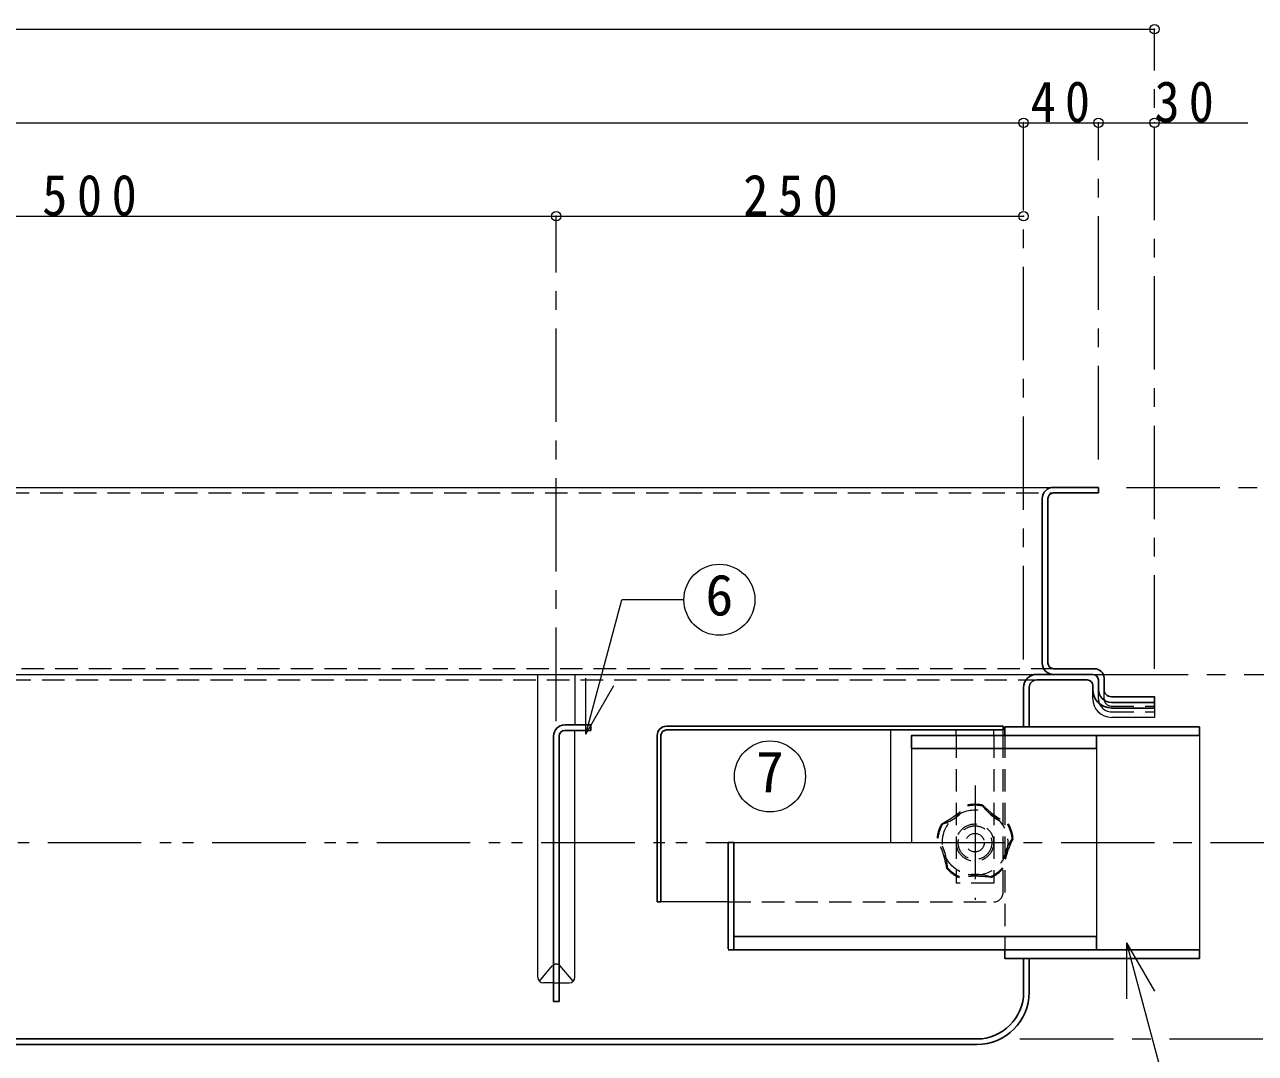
# Model space of a CAD drawing. Units: millimetres at full size, sheet at 1:10; details may follow other scales. Extents: x -2102 to 1948, y -1411 to 1399.
# Drawn here: x -92 to 567, y -1113 to -563 of the extents above; entities that cross this region are included whole.
import ezdxf
from ezdxf.enums import TextEntityAlignment as Align

# ---------------------------------------------------------------- set-up
doc = ezdxf.new("R2010")
doc.units = ezdxf.units.MM
doc.header["$LTSCALE"] = 10
doc.header["$PDMODE"] = 32
doc.header["$PDSIZE"] = 5
for name, pattern in [('CHAIN1', [8, 5, -1, 1, -1]), ('DASHED1', [1.8, 1.2, -0.6]), ('DOUBLE_CHAIN1', [8.8, 5, -1, 0.6, -0.6, 0.6, -1])]:
    doc.linetypes.add(name, pattern=pattern)
doc.layers.add('0-0____1', color=4, linetype='Continuous', lineweight=9)
doc.styles.add('ＭＳ ゴシック', font='')
doc.styles.get('ＭＳ ゴシック').set_extended_font_data('MS Gothic')

msp = doc.modelspace()

# ---------------------------------------------------------------- linework, layer by layer
at = {"layer": '0-0____1'}
for p, q in [((-1127.14, -565.54), (512.86, -565.54)), ((442.86, -615.54), (482.86, -615.54)), ((482.86, -615.54), (562.86, -615.54)), ((-1073.14, -810.54), (458.86, -810.54)), ((-1062.14, -910.54), (449.86, -910.54)), ((479.86, -923.54), (479.86, -918.54)), ((371.86, -1000.54), (371.86, -940.27)), ((382.86, -950.27), (382.86, -1000.54)), ((287.86, -1000.54), (382.86, -1000.54))]:
    msp.add_line(p, q, dxfattribs=at)
at = {"layer": '0-0____1', "linetype": 'CHAIN1'}
for p, q in [((512.86, -907.54), (512.86, -565.54)), ((442.86, -902.54), (442.86, -615.54)), ((482.86, -795.54), (482.86, -615.54)), ((192.86, -935.54), (192.86, -665.54)), ((497.86, -810.54), (732.36, -810.54)), ((480.86, -910.54), (682.36, -910.54)), ((416.86, -970.04), (416.86, -1031.04)), ((382.86, -1000.54), (682.36, -1000.54)), ((440.86, -1105.54), (732.36, -1105.54))]:
    msp.add_line(p, q, dxfattribs=at)
at = {"layer": '0-0____1', "color": 7, "linetype": 'DASHED1', "lineweight": 18}
for p, q in [((-1073.14, -813.54), (458.86, -813.54)), ((458.86, -907.54), (-1095.14, -907.54)), ((-1090.14, -913.54), (449.86, -913.54)), ((482.86, -923.54), (482.86, -918.54)), ((485.86, -923.54), (485.86, -918.54)), ((489.86, -927.54), (512.86, -927.54)), ((489.86, -930.54), (512.86, -930.54)), ((432.86, -943.27), (432.86, -1057.82))]:
    msp.add_line(p, q, dxfattribs=at)
at = {"layer": '0-0____1', "color": 5, "lineweight": 25}
for p, q in [((458.86, -810.54), (482.86, -810.54)), ((458.86, -813.54), (482.86, -813.54)), ((482.86, -810.54), (482.86, -813.54)), ((452.86, -904.54), (452.86, -816.54)), ((455.86, -904.54), (455.86, -816.54)), ((458.86, -907.54), (480.86, -907.54)), ((479.86, -910.54), (449.86, -910.54)), ((476.86, -913.54), (449.86, -913.54)), ((482.86, -913.54), (482.86, -918.54)), ((485.86, -912.54), (485.86, -918.54)), ((442.86, -938.54), (442.86, -917.54)), ((445.86, -917.54), (445.86, -938.54)), ((479.86, -916.54), (479.86, -918.54)), ((489.86, -925.54), (512.86, -925.54)), ((489.86, -928.54), (512.86, -928.54)), ((197.36, -940.54), (211.36, -940.54)), ((251.86, -938.27), (431.86, -938.27)), ((431.86, -940.27), (251.86, -940.27)), ((431.86, -940.27), (431.86, -938.27)), ((536.86, -938.54), (432.86, -938.54)), ((432.86, -943.27), (432.86, -938.54)), ((536.86, -943.27), (536.86, -938.54)), ((191.36, -943.54), (191.36, -1085.54)), ((194.36, -1085.54), (194.36, -943.54)), ((246.86, -943.27), (246.86, -1032.27)), ((248.86, -943.27), (248.86, -1032.27)), ((287.86, -1000.54), (284.86, -1000.54)), ((284.86, -1057.32), (284.86, -1000.54)), ((287.86, -1057.82), (287.86, -1000.54)), ((248.86, -1032.27), (246.86, -1032.27)), ((481.86, -1050.82), (287.86, -1050.82)), ((481.86, -1050.82), (481.86, -1057.82)), ((536.86, -1057.82), (284.86, -1057.82)), ((536.86, -1062.54), (536.86, -1057.82)), ((442.86, -1080.54), (442.86, -1062.54)), ((445.86, -1062.54), (445.86, -1080.54)), ((191.36, -1085.54), (194.36, -1085.54)), ((-1032.14, -1105.54), (417.86, -1105.54)), ((-1032.14, -1108.54), (417.86, -1108.54))]:
    msp.add_line(p, q, dxfattribs=at)
at = {"layer": '0-0____1', "color": 7, "lineweight": 18}
for p, q in [((208.65, -942.52), (227.9, -870.65)), ((261.12, -870.65), (227.9, -870.65)), ((182.95, -1072.54), (182.95, -910.54)), ((202.76, -910.54), (202.76, -937.54)), ((208.65, -942.52), (208.65, -912.52)), ((208.65, -942.52), (223.65, -916.54)), ((202.76, -1072.54), (202.76, -940.54)), ((406.86, -943.27), (406.86, -940.27)), ((426.86, -943.27), (426.86, -940.27)), ((431.86, -943.27), (431.86, -940.27)), ((406.86, -943.27), (426.86, -943.27)), ((536.86, -943.27), (536.86, -1057.82)), ((481.86, -950.27), (481.86, -1050.82)), ((284.86, -1032.27), (248.86, -1032.27)), ((497.95, -1054.06), (512.95, -1080.04)), ((497.95, -1054.06), (497.95, -1084.06)), ((497.95, -1054.06), (520.16, -1136.96)), ((183.83, -1074.66), (190.72, -1066.43)), ((201.88, -1074.66), (194.99, -1066.43)), ((191.36, -1075.54), (185.95, -1075.54)), ((194.36, -1075.54), (199.76, -1075.54))]:
    msp.add_line(p, q, dxfattribs=at)
at = {"layer": '0-0____1', "linetype": 'DASHED1'}
for p, q in [((406.86, -943.27), (406.86, -1022.27)), ((426.86, -943.27), (426.86, -1022.27)), ((431.86, -1027.27), (431.86, -943.27)), ((426.86, -1022.27), (406.86, -1022.27)), ((284.86, -1032.27), (426.86, -1032.27)), ((191.36, -1075.54), (194.36, -1075.54))]:
    msp.add_line(p, q, dxfattribs=at)
at = {"layer": '0-0____1', "linetype": 'DOUBLE_CHAIN1'}
msp.add_line((-1047.14, -1000.54), (284.86, -1000.54), dxfattribs=at)
at = {"layer": '0-0____1'}
for points in [[(-1097.14, -615.54), (-1057.14, -615.54), (442.86, -615.54)], [(-307.14, -665.54), (192.86, -665.54), (442.86, -665.54)], [(512.86, -928.54), (512.86, -933.54), (489.86, -933.54)]]:
    msp.add_lwpolyline(points, dxfattribs=at)
at = {"layer": '0-0____1', "color": 5, "lineweight": 25}
for points in [[(489.86, -922.54), (512.86, -922.54), (512.86, -928.54)], [(197.36, -937.54), (211.36, -937.54), (211.36, -940.54)], [(536.86, -943.27), (382.86, -943.27), (382.86, -950.27)], [(481.86, -943.27), (481.86, -950.27), (382.86, -950.27)], [(536.86, -1062.54), (432.86, -1062.54), (432.86, -1057.82)]]:
    msp.add_lwpolyline(points, dxfattribs=at)
at = {"layer": '0-0____1', "color": 7, "lineweight": 18}
for centre in [(280.12, -870.65), (307.16, -965.15)]:
    msp.add_circle(centre, 19, dxfattribs=at)
at = {"layer": '0-0____1', "linetype": 'DASHED1'}
for radius in [17.5, 10, 9, 5]:
    msp.add_circle((416.86, -1000.54), radius, dxfattribs=at)
at = {"layer": '0-0____1', "color": 5, "lineweight": 25}
for centre, radius, start, end in [((458.86, -816.54), 6, 90, 180), ((458.86, -816.54), 3, 90, 180), ((458.86, -904.54), 6, 180, 270), ((458.86, -904.54), 3, 180, 270), ((480.86, -912.54), 5, 0, 90), ((449.86, -917.54), 7, 90, 180), ((449.86, -917.54), 4, 90, 180), ((476.86, -916.54), 3, 0, 90), ((479.86, -913.54), 3, 0, 90), ((489.86, -918.54), 10, 180, 270), ((489.86, -918.54), 7, 180, 270), ((489.86, -918.54), 4, 180, 270), ((197.36, -943.54), 6, 90, 180), ((197.36, -943.54), 3, 90, 180), ((251.86, -943.27), 5, 90, 180), ((251.86, -943.27), 3, 90, 180), ((417.86, -1080.54), 25, 270, 0), ((417.86, -1080.54), 28, 270, 0)]:
    msp.add_arc(centre, radius, start, end, dxfattribs=at)
at = {"layer": '0-0____1'}
msp.add_arc((489.86, -923.54), 10, 180, 270, dxfattribs=at)
at = {"layer": '0-0____1', "color": 7, "linetype": 'DASHED1', "lineweight": 18}
for radius in [7, 4]:
    msp.add_arc((489.86, -923.54), radius, 180, 270, dxfattribs=at)
at = {"layer": '0-0____1', "linetype": 'DASHED1'}
for centre, radius, start, end in [((373.98, -941.52), 54.95, 297.11306, 314.88694), ((389.77, -963.27), 29.07, 289.44958, 322.55042), ((416.86, -1000.54), 20.5, 78.46304, 101.53696), ((416.86, -1000.54), 20, 78.46304, 101.53696), ((443.94, -963.27), 29.07, 217.44958, 250.55042), ((459.73, -941.52), 54.95, 225.11306, 242.88694), ((416.86, -1000.54), 20.5, 150.46304, 173.53696), ((416.86, -1000.54), 20, 150.46304, 173.53696), ((416.86, -1000.54), 20, 6.46304, 29.53696), ((416.86, -1000.54), 20.5, 6.46304, 29.53696), ((347.47, -1023.09), 54.95, 9.11306, 26.88694), ((373.04, -1014.78), 29.07, 1.44958, 34.55042), ((460.67, -1014.78), 29.07, 145.44958, 178.55042), ((486.24, -1023.09), 54.95, 153.11306, 170.88694), ((416.86, -1000.54), 20.5, 222.46304, 245.53696), ((416.86, -1000.54), 20, 222.46304, 245.53696), ((416.86, -1073.49), 54.95, 81.11306, 98.88694), ((416.86, -1046.62), 29.07, 73.44958, 106.55042), ((416.86, -1000.54), 20, 294.46304, 317.53696), ((416.86, -1000.54), 20.5, 294.46304, 317.53696), ((426.86, -1027.27), 5, 270, 0), ((192.86, -1068.54), 3, 60, 120)]:
    msp.add_arc(centre, radius, start, end, dxfattribs=at)
at = {"layer": '0-0____1', "color": 7, "lineweight": 18}
for centre, start, end in [((192.86, -1068.54), 120, 135.27973), ((192.86, -1068.54), 44.72027, 60), ((185.95, -1072.54), 180, 270), ((199.76, -1072.54), 270, 0)]:
    msp.add_arc(centre, 3, start, end, dxfattribs=at)
at = {"layer": '0-0____1'}
for p in [(512.86, -565.54), (442.86, -615.54), (482.86, -615.54), (512.86, -615.54), (192.86, -665.54), (442.86, -665.54)]:
    msp.add_point(p, dxfattribs=at)

# ---------------------------------------------------------------- texts
at = {"layer": '0-0____1', "color": 7, "style": 'ＭＳ ゴシック'}
for s, p in [('6', (272.62, -885.65)), ('7', (299.66, -980.15))]:
    msp.add_text(s, height=21.99, dxfattribs=at).set_placement(p, align=Align.BOTTOM_LEFT)
at = {"layer": '0-0____1', "color": 7, "char_height": 21.99, "attachment_point": 7, "style": 'ＭＳ ゴシック'}
for s, insert in [('\\T1.36;\\W0.9;40', (446.61, -615.54)), ('\\T1.36;\\W0.9;30', (512.86, -615.54)), ('\\T1.38;\\W0.9;500', (-82.14, -665.54)), ('\\T1.38;\\W0.9;250', (292.86, -665.54))]:
    msp.add_mtext(s, dxfattribs=dict(at, insert=insert))

doc.saveas('drawing.dxf')
